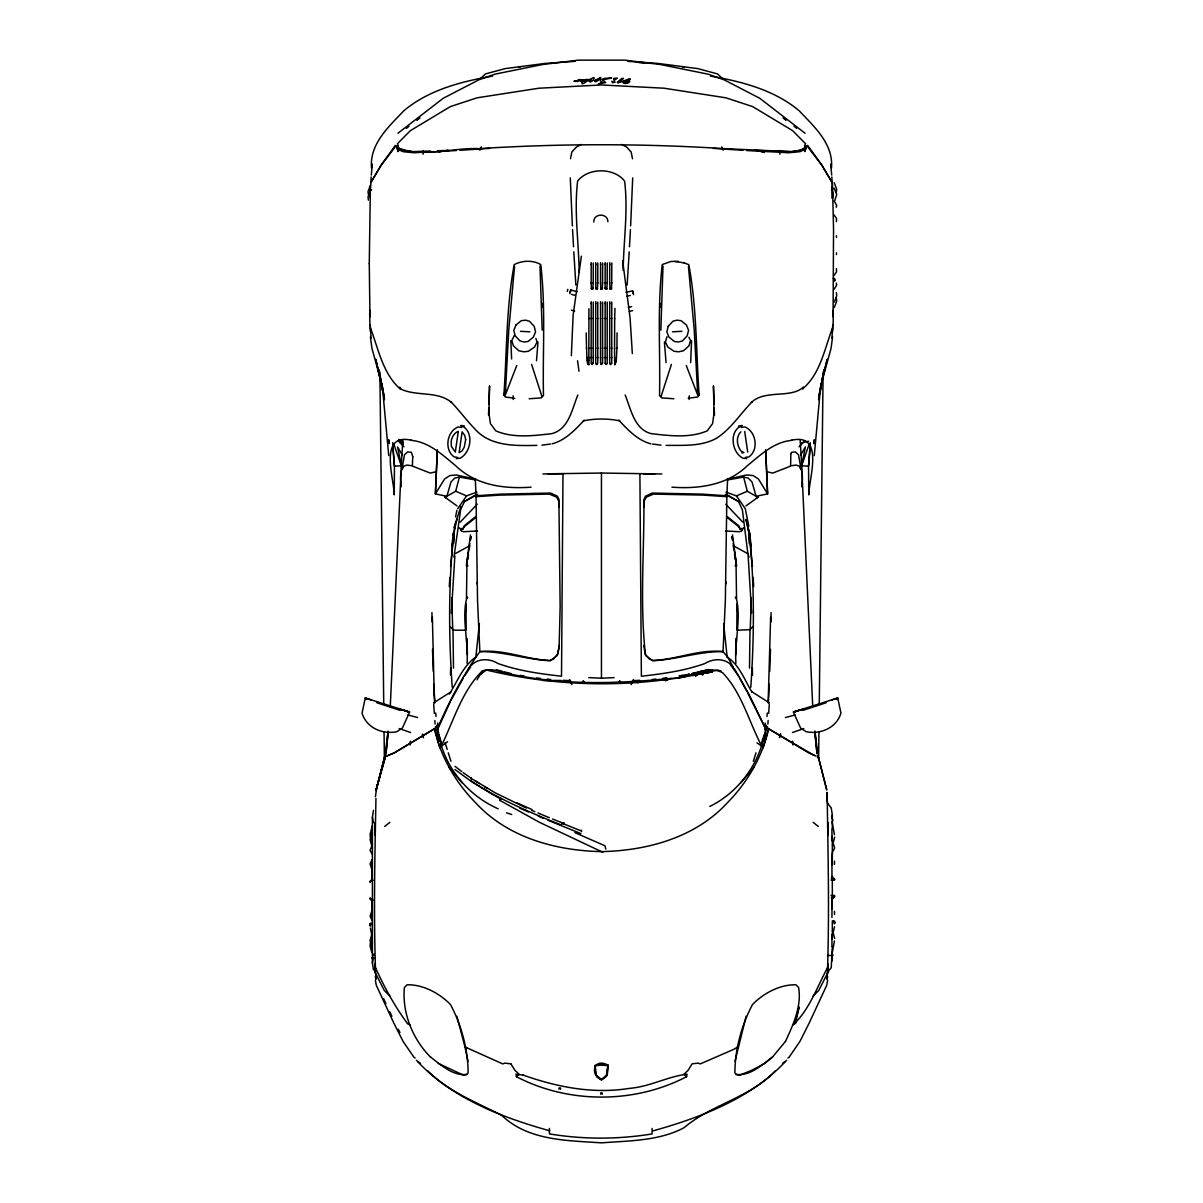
<?xml version="1.0" encoding="UTF-8"?>
<svg xmlns="http://www.w3.org/2000/svg" width="1203" height="1203" viewBox="0 0 1203 1203"><rect width="100%" height="100%" fill="white"/><g stroke="black" fill="none" stroke-linecap="round" stroke-linejoin="round"><path stroke-width="1.5" d="M372.013 913.318L371.817 899.002M371.817 881.258L371.817 860.431M559.004 1089.256L559.004 1087.978L560.568 1087.978L560.568 1089.256M591.169 348.374L591.169 318.284M592.853 289.246L593.199 282.735M591.154 357.471L591.184 363.306L592.162 364.554L593.199 363.111L593.199 357.471M595.711 348.374L595.711 318.284M597.741 357.471L597.726 363.111L596.703 364.554L595.726 363.306L595.696 357.471M597.741 282.735L597.395 289.246M600.553 348.374L600.553 318.284M600.718 1094.234L600.718 1092.91L602.282 1092.91L602.282 1094.234M588.778 677.62L601.455 678.206L601.455 473.035L661.8 473.982M600.523 357.471L600.568 363.306L601.545 364.554L602.568 363.111L602.568 357.471M602.237 289.246L602.568 282.735M605.154 348.374L605.154 318.284M607.184 282.735L606.838 289.246M607.184 357.471L607.184 363.111L606.147 364.554L605.184 363.306L605.139 357.471M609.695 348.374L609.695 318.284M611.38 289.246L611.726 282.735M609.68 357.471L609.71 363.306L610.688 364.554L611.71 363.111L611.726 357.471M766.146 725.379C762.266 759.469 740.837 791.243 709.785 806.431M827.168 979.242C829.604 917.287 828.055 854.972 827.123 792.927L827.108 798.972L827.078 792.416M831.95 908.836L831.95 898.521L831.95 917.453M369.261 263.668L370.313 191.863M588.838 348.449L588.929 318.374M591.154 283.126L591.199 264.089M591.154 357.847L591.169 347.983M591.169 318.675L591.199 303.156M593.199 357.847L593.214 347.983M593.214 318.675L593.259 302.088M593.199 283.126L593.259 263.006M595.696 283.126L595.741 264.089M595.696 357.847L595.711 347.983M595.711 318.675L595.741 303.156M597.741 357.847L597.756 347.983M597.741 318.675L597.801 302.088M597.741 283.126L597.801 263.006M600.523 283.126L600.583 264.089M600.553 318.675L600.583 303.156M600.523 357.847L600.553 347.983M602.583 318.675L602.628 302.088M602.568 283.126L602.628 263.006M602.568 357.847L602.598 347.983M605.139 283.126L605.184 264.089M605.154 318.675L605.184 303.156M605.139 357.847L605.154 347.983M607.184 283.126L607.244 263.006M607.184 357.847L607.199 347.983M607.199 318.675L607.244 302.088M609.68 283.126L609.726 264.089M609.68 357.847L609.695 347.983M609.695 318.675L609.726 303.156M611.726 283.126L611.786 263.006M611.726 357.847L611.741 347.983M611.726 318.675L611.786 302.088M614.568 348.449L614.658 318.374M694.357 673.936C690.657 674.627 698.191 673.048 697.093 675.515M827.95 835.393L827.98 822.431M709.559 671.575L711.274 671.845C713.574 671.094 708.311 671.8 712.146 671.891L711.274 671.199L709.559 671.575L712.281 671.515L696.582 674.372L694.357 673.349C691.108 676.191 697.89 673.304 694.357 673.349C692.191 674.191 693.845 673.109 693.68 673.981M693.169 674.432L694.357 674.597L694.357 672.853L695.68 675.409L697.093 674.342M695.454 675.725L697.484 673.996L694.357 674.597M697.484 674.251L695.259 674.146L694.883 672.883L694.883 674.477L695.259 673.214M828.22 963.588L828.13 971.257L828.13 970.37M375.847 979.212C373.471 919.137 374.795 858.626 375.953 798.491M439.155 740.898L436.854 729.875L437.757 729.033L437.802 722.958M643.71 645.485L645.364 654.297L649.274 658.898L653.034 660.432C676.597 659.68 699.439 648.838 723.033 651.635C699.439 651.259 676.266 659.665 652.552 660.763L645.53 655.409C639.665 603.891 644.372 551.395 643.876 499.531L645.53 496.222L652.206 493.065L702.778 494.147L726.868 495.786L725.364 600.357L723.033 651.635L727.77 657.169L733.544 667.876C727.334 658.146 714.191 657.74 705.123 663.439C684.627 670.793 662.913 673.815 641.379 676.221L639.906 473.711M616.928 348.419L617.064 332.915M818.641 757.77L818.942 731.589M819.273 703.514L823.078 374.945M466.463 598.282L466.99 561.545L469.756 543.621M749.499 668.131L750.01 629.635L753.003 626.537M770.928 621.801L771.063 612.628M605.741 849.138L605.004 845.799L574.884 832.656M833.273 309.998L833.062 316.855L833.544 229.262L832.626 190.3L831.393 189.818M736.853 611.019L737.003 603.711L736.822 629.5M833.093 325.051L833.333 313.397M828.13 970.505L828.1 972.069M770.627 617.094L768.161 702.417M559.184 645.485L557.38 655.409L550.342 660.763C526.628 659.665 503.455 651.259 479.862 651.635C462.538 675.71 448.599 702.537 436.854 729.875M828.175 966.61L827.378 967.964C817.063 987.031 809.213 1010.204 793.003 1024.926M410.208 744.943L410.313 741.183M643.831 507.215L643.981 501.41L646.267 497.185L653.455 494.102L703.289 495.11L726.823 496.689L727.62 478.538M660.778 307.081L660.898 303.367M661.815 271.698L661.921 267.983M752.311 667.65L752.507 675.063M437.336 450.072L435.396 493.892L446.884 496.283L455.681 491.26L459.396 477.08L475.471 479.922M437.306 450.163L435.396 493.892L444.584 478.989L449.907 475.561L456.493 474.974L475.862 479.29M632.703 177.879L630.628 225.953M735.619 653.154L736.101 638.492M660.838 330.163L663.003 266.043M750.266 628.943L751.304 597.711M769.288 684.191L768.356 702.492M769.74 671.349L770.506 649.319M832.581 331.366L832.792 324.885L831.935 338.103M488.523 415.035L488.779 407.742M488.914 404.103L489.546 385.877L488.929 412.809L490.388 423.561L495.741 430.839C513.17 438.343 533.29 435.772 551.696 433.666C568.778 429.426 572.072 409.035 577.831 394.99M390.298 706.011L401.02 471.997M689.139 399.456L689.289 395.772M690.642 362.659L691.545 340.569M709.71 671.454L697.635 673.8L695.605 675.695L697.65 674.251L711.965 671.575L711.199 671.74M370.073 197.367L370.374 190.3L371.607 189.818M623.139 270.404C623.605 240.72 628.252 210.69 624.613 181.157C614.342 167.397 587.906 167.397 577.62 181.157C573.981 211.262 578.718 241.863 579.184 272.119M735.634 655.018L736.401 638.613M514.794 398.298L505.14 396.945L503.907 394.93C506.899 351.667 506.192 307.111 514.207 264.63C522.192 260.374 532.794 259.968 540.733 264.54C545.846 307.607 542.538 352.058 543.47 395.546L541.275 397.907L529.14 398.749M735.935 663.259C734.311 641.891 741.649 617.906 736.056 597.38L735.319 597.199L736.492 598.658M814.266 455.621L820.085 392.389L823.89 369.892L820.085 392.389M616.432 357.862L616.928 348.028M630.432 229.532L629.47 246.765M629.199 251.848L627.124 285.081M750.777 687.274C754.281 637.47 754.476 587.335 749.83 537.591M370.404 189.939L371.171 176.946M402.794 440.418L400.539 477.982L401.216 486.794M451.351 613.079L454.869 555.906M804.657 150.375L804.942 145.653M449.275 586.568L449.862 577.395M804.521 151.157L804.927 144.796M374.9 972.069L374.78 963.588M803.228 388.614L803.333 387.11C791.003 398.81 765.108 389.261 751.469 402.373L752.191 401.742C740.296 413.817 731.183 428.674 716.747 438.133C701.499 446.689 682.988 445.23 666.071 445.396M834.656 837.138L832.536 845.348M423.08 154.225L423.336 150.51M767.89 724.071L768.146 720.492M768.657 713.334L769.303 704.387M810.236 442.599L808.551 466.193L808.762 494.884C809.063 477.741 824.762 432.644 791.499 440.253M453.757 543.29L454.298 535.891M450.493 675.063L450.689 667.65M765.063 729.665L765.469 724.191M801.784 486.794L802.461 477.982L800.206 440.418M453.23 542.748L453.666 537.17M453.832 535.41L453.922 533.801L453.832 535.41L453.847 533.906L453.215 534.809M785.439 1041.512C793.093 1024.866 801.875 1006.159 798.597 987.513L795.95 984.791C779.98 984.385 763.469 993.242 752.507 1004.55C741.574 1025.106 734.973 1049.407 734.883 1072.73L736.101 1074.414C749.92 1076.354 762.146 1064.85 772.476 1057.031M536.508 360.75L537.967 342.043M453.17 537.591C448.524 587.335 448.719 637.47 452.223 687.274M666.161 678.281L666.191 680.597L666.703 677.755L665.214 679.951L663.244 678.958L664.823 679.996L666.026 679.86L666.161 678.281L667.319 678.567M766.988 716.537L767.273 713.003M834.431 834.656L832.356 823.273M375.411 796.807L376.719 787.454L385.321 757.123L376.374 789.003M616.207 360.389L616.432 357.471M810.251 446.569L808.551 466.193L801.619 465.756L805.409 446.945L800.822 454.809M834.431 864.34L834.536 861.153M371.501 168.014C369.426 143.939 388.764 126.706 403.802 110.796C428.584 89.954 461.26 81.503 492.538 76.12M814.16 439.997L813.845 443.696L814.19 440.042M452.914 540.192L453.561 532.929M836.942 699.56L837.724 697.966L840.957 713.138C836.596 727.845 820.446 734.702 806.13 731.695L800.612 728.026L793.89 713.259M514.553 266.48L508.734 330.449L505.26 395.14L516.719 365.577M564.012 822.717C563.801 824.506 564.613 822.115 560.688 824.777C529.952 812.491 499.32 799.394 471.456 781.348C471.486 776.717 469.952 778.687 471.335 777.589M832.596 336.84L831.078 348.238L821.078 384.734L827.228 359.261L822.506 378.238M832.717 934.009L834.536 926.836M371.291 175.097L372.359 164.104M831.875 858.701L832.536 851.874L834.656 848.1L832.717 841.604M832.717 898.806L832.927 896.671M388.163 731.8L385.937 753.89L388.238 731.484M450.569 566.402L453.501 537.591M564.012 823.574L552.523 819.017M453.02 535.967L453.351 532.749M453.937 557.2L460.629 509.711L464.493 501.501L475.486 495.095M475.817 657.364L479.395 623.575M593.786 221.999C593.32 213.111 607.936 212.781 607.891 221.683M710.958 672.041L710.161 669.845M387.998 731.123L385.186 754.612L386.885 756.086L394.704 752.687L434.298 728.747M500.087 800.07L500.944 798.416L499.937 800.431L539.606 822.371L602.733 852.235M632.327 353.532L630.071 317.863L622.643 260.69M836.386 221.698L836.551 218.51L833.874 214.705M466.99 565.41L467.26 563.169M702.958 674.718L700.687 673.485C704.627 673.996 699.575 674.823 700.627 673.169C704.281 672.958 699.123 672.928 700.387 674.357C699.364 673.033 702.702 672.176 701.785 673.845L702.221 674.657M581.365 256.209L573.109 315.366L571.35 355.697M451.666 546.598L452.614 539.395M454.102 533.079L455.381 523.937M467.756 559.636L468.493 554.342M469.23 549.034L469.726 545.515M470.463 540.207L470.959 536.688M616.207 359.998L615.049 364.629L614.613 360.088M373.486 969.979L372.404 963.077L372.404 817.198L373.486 810.296M372.193 900.506L370.313 899.513L370.193 897.769M832.326 946.821L831.243 967.663L827.754 972.129M470.313 540.132L470.869 536.628M371.817 919.829L372.013 901.122M372.404 963.077L373.306 957.558M831.724 818.551L832.326 814.882L831.243 807.98L827.754 803.499M756.988 742.852L761.499 746.055L762.702 738.762M470.493 534.929L466.373 565.966L467.937 565.726M818.536 399.712L820.717 386.358L818.626 397.441M577.38 291.712L570.808 290.013L570.628 290.9M619.41 681.124L619.229 682.146L620.056 680.973M523.14 1075.106L515.982 1074.159L516.418 1076.67C568.327 1103.888 634.673 1103.888 686.582 1076.67L687.018 1074.159C667.379 1076.595 649.379 1086.865 629.349 1088.369C593.455 1094.264 557.004 1087.121 523.125 1075.076M827.619 980.265L826.717 985.287L809.213 1023.016L799.875 1041.542L789.379 1056.79M370.404 928.039L372.013 936.325L372.013 947.092M455.591 516.929L456.854 510.358M570.493 158.736L571.846 151.999L576.448 146.977L581.395 144.45M827.153 979.212L827.679 976.61M665.364 680.703L665.65 679.5L664.297 680.342L663.274 678.988L664.297 680.342L663.394 679.77M763.845 740.898L766.146 729.875L748.898 694.131L734.431 668.793M735.033 1061.226L746.101 1016.279M761.499 746.055L763.875 735.123M795.469 1023.573L799.153 1006.926L794.326 1024.219M569.876 293.682L570.147 292.194M615.981 361.637L614.628 364.629M697.755 674.582L696.642 675.469L697.56 674.101M836.551 237.517L836.386 235.788M372.193 870.31L370.088 863.995L372.058 859.664M834.536 914.46L834.431 911.272M370.193 882.476L370.313 880.746L372.193 879.739M370.404 942.836L370.088 945.994L371.817 952.535M701.078 673.033C700.432 674.582 703.304 673.755 701.62 673.259L700.311 673.319M570.433 291.743L570.808 290.013M567.275 291.442L567.831 289.337M570.207 292.224L570.372 291.321M453.997 531.23L457.035 519.365M373.426 955.423L373.772 954.054M376.283 789.469L385.05 755.484L375.968 790.582L384.78 756.807M570.433 291.352L570.628 290.6M701.289 673.936L701.544 672.943M763.168 747.92L768.612 728.747C762.341 756.552 747.649 782.176 727.695 802.431C695.74 837.453 647.575 850.641 601.5 851.619C555.425 850.641 507.26 837.453 475.305 802.431C455.351 782.176 440.659 756.552 434.388 728.747L437.095 726.597L436.854 725.379M836.25 207.247L836.717 205.457L834.235 201.112M804.912 150.961L806.431 145.608M446.884 496.283L450.975 482.012L454.779 478.072L459.396 477.08M804.867 151.383L805.769 148.225M804.822 151.563L806.025 147.367M667.018 336.705L665.394 341.983L667.83 347.05L674.056 351.291L678.552 351.802L683.439 350.795L688.943 345.908L690.567 340.629L688.943 337.246M753.319 761.273L755.995 752.807M503.907 394.93L505.606 389.682M661.184 396.103L671.409 364.419M836.386 254.54L836.551 252.81M453.862 527.906L460.899 506.508M832.491 328.118C824.416 348.99 820.371 374.133 802.461 388.945M615.019 80.015L613.62 79.503L616.613 78.887M836.25 192.45L836.717 189.307L834.235 182.751M801.619 465.756L809.198 444.118M693.83 673.319L692.988 674.266L693.454 672.973M370.494 185.067L368.028 191.623L368.359 194.345M834.235 307.577L836.717 301.036L836.25 297.878M372.193 932.581L370.088 940.806L372.389 948.009M370.494 190.555L368.028 196.811L368.359 200.134M834.235 302.103L836.717 295.848L836.386 292.509M409.11 713.259L402.388 728.026L396.87 731.695C382.554 734.702 366.404 727.845 362.043 713.138L365.276 697.966L409.606 712.056L408.794 712.011M831.95 822.521L833.002 820.01M479.832 150.24L481.245 146.886M694.883 673.319L693.424 674.627L695.289 675.229L697.635 673.8L695.605 675.695L697.108 674.778M441.29 745.98C453.606 721.003 461.576 691.845 481.576 671.665C488.042 667.906 495.666 670.312 502.328 672.131C557.56 685.725 615.53 684.056 671.725 678.281C688.477 679.56 706.717 663.71 722.702 672.823C741.92 692.973 748.898 721.77 761.679 745.965M749.168 535.41L749.078 533.801L749.168 535.41L749.078 533.801L749.785 534.809M437.757 729.033L450.163 702.041M631.109 684.612L633.455 679.545M372.389 825.589L370.088 834.265L370.404 837.408M832.356 952.34L834.431 940.957M514.252 335.562L511.816 340.629L513.44 345.908L518.959 350.795L523.831 351.802L528.343 351.291L534.568 347.05L537.004 341.983L535.921 338.464M827.363 973.528L828.07 972.144L818.747 990.43L813.078 996.174M449.381 694.131C457.366 681.515 462.944 666.041 475.606 657.229M372.193 909.949L370.088 916.265L372.058 920.596M834.581 201.081L836.717 194.495L834.235 188.239M450.945 700.341L463.396 677.921M807.273 146.225L821.754 165.157L831.544 181.533M834.235 289.216L836.717 284.87L836.25 283.081M370.659 182.796L381.351 164.751L395.381 145.337M371.456 181.533L381.246 165.157L395.727 146.225M477.035 679.83L479.817 675.214L485.531 670.447M683.214 262.54L688.793 264.63C696.808 307.111 696.101 351.667 699.093 394.93L697.86 396.945L688.206 398.298M464.298 676.327L470.523 667.094M611.846 81.308L612.387 82.706L615.139 82.18M457.711 508.689L466.553 495.892L476.959 492.117M833.874 275.637L836.551 271.818L836.386 268.63M740.853 431.847C735.65 437.005 736.868 445.411 740.883 450.899L743.89 452.614L741.8 452.914M430.524 1057.031C440.839 1064.896 453.08 1076.324 466.914 1074.414L468.117 1072.7C468.012 1049.392 461.426 1025.091 450.493 1004.55C439.531 993.242 423.02 984.385 407.05 984.791L404.403 987.513C401.907 1012.49 412.659 1039.302 430.524 1057.061M785.424 1041.482L772.491 1057.061L764.747 1063.422M480.463 78.601L485.501 73.909L505.26 68.601L545.154 63.428L575.109 61.353M466.508 598.658L467.681 597.199L466.944 597.38C461.351 617.906 468.689 641.891 467.065 663.259M740.883 782.777L753.98 767.364M818.235 756.973L817.529 757.785L817.965 755.514L826.762 789.98L817.98 755.589M741.74 530.132L743.98 527.636M460.238 522.102L477.245 504.192M389.832 822.371L384.689 826.446M799.048 446.794L805.093 440.599M397.396 143.789L410.283 130.721L450.373 106.586L477.17 97.804L538.944 88.21L601.5 84.962L664.056 88.21L725.83 97.804L752.627 106.586L792.717 130.721L805.604 143.789M786.627 1060.264C751.845 1098.068 701.71 1117.211 653.304 1130.805M469.35 667.876C475.561 658.146 488.704 657.74 497.786 663.439C518.267 670.793 539.982 673.815 561.515 676.221L562.989 473.711L542.974 473.952M695.394 675.124L696.056 674.342C694.687 676.943 696.868 673.62 694.357 674.011L693.83 672.883L693.83 674.477L691.966 673.936M775.288 1070.865C750.055 1097.753 711.71 1104.159 684.146 1127.662C659.079 1141.061 629.079 1140.715 601.455 1142.85C567.214 1140.459 528.087 1140.85 501.636 1115.241C476.087 1102.264 448.403 1091.527 427.727 1070.865M709.214 671.845L712.161 670.387L710.522 671.545M516.433 1076.7L519.125 1074.324L514.869 1070.249L510.839 1063.783M805.439 149.127L799.965 151.668L789.093 152.751L746.597 150.525M406.358 128.42L408.975 126.195M372.389 832.25L370.088 839.453L372.193 847.679M475.877 516.493L464.313 525.711L462.584 529.5L464.313 526.643L475.877 517.425M417.095 120.059L419.772 117.954M417.005 119.924L419.682 117.834M397.922 133.277L443.2 98.3L478.884 79.819L495.05 74.135L542.523 64.526L578.357 60.15L624.643 60.15L660.477 64.526L707.95 74.135L724.116 79.819L759.8 98.3L805.078 133.277M745.965 505.937L758.386 496.974L756.476 498.042M498.207 808.822C471.531 797.078 450.238 773.95 441.501 746.055L447.531 741.785M782.491 1063.362L785.168 1061.512M738.161 1046.46L734.522 1049.016L700.191 1063.933L698.432 1063.136L692.161 1063.783L688.146 1070.279L683.89 1074.324L686.597 1076.7M787.845 1058.038L788.867 1057.347M696.402 674.507L695.289 675.229L696.537 675.199M589.936 81.548C591.35 83.654 598.643 73.609 590.147 79.473M805.033 147.834L799.875 150.766L805.033 147.834L799.875 150.766L792.145 151.683L801.484 150.044L793.108 151.728L724.056 148.631C642.432 143.458 560.568 143.458 478.944 148.631C452.463 147.518 423.035 157.984 397.967 147.834L403.125 150.766L410.855 151.683L401.516 150.044L403.125 150.766L397.967 147.834M451.29 691.68L433.591 702.853L434.809 702.853M794.206 712.011L793.394 712.056L837.724 697.966L831.905 699.951M439.832 747.92L434.689 728.747L393.862 753.033L385.742 756.356L387.02 756.086M500.944 798.416L500.824 798.702M464.493 501.501L477.666 494.298M455.11 553.711L469.05 546.117M832.536 898.19L834.431 897.182L834.536 895.453L831.017 895.468M370.088 881.739L373.065 880.175M831.679 897.769L834.656 896.205L831.318 897.694M764.747 1063.392L751.289 1070.52L739.529 1075.196L736.101 1074.399M711.499 670.823L712.477 670.657M580.011 833.664L581.019 833.243M726.041 492.117L736.447 495.892L747.319 491.26L756.116 496.283L767.604 493.892L765.664 450.072M613.725 78.345L617.425 78.12M683.093 675.71L680.417 675.936L689.033 674.251M597.395 363.892L596.011 363.862M606.838 363.892L605.184 363.306M597.395 288.855L595.726 287.923L596.011 289.216M606.838 288.855L605.184 287.923L605.455 289.216M792.431 732.522L803.815 728.552M794.566 711.59L796.145 711.214L795.078 711.59M790.1 466.298L772.717 473.095L767.153 471.802M687.514 674.853L689.244 674.251M802.987 710.356L826.07 702.763M552.087 443.832C565.35 440.433 575.079 429.817 584.192 420.208L583.365 420.839C594.884 418.433 608.116 418.433 619.635 420.839L618.808 420.208C627.921 429.817 637.65 440.433 650.913 443.832M804.311 708.853L793.394 712.056M666.251 679.725L667.169 679.454M409.155 151.984L410.824 151.503M785.424 717.544L795.168 714.958M481.666 671.424L486.659 670.056C562.162 688.327 642.101 688.327 717.605 670.056L720.928 670.973M700.387 671.394L703.454 670.567M691.755 673.65L698.657 671.845M589.605 81.669L588.733 81.007L591.199 79.699L588.733 79.639L590.041 79.488M689.439 674.402L687.875 675.003M750.01 629.635L737.183 630.222M438.764 152.134L448.012 149.969M801.694 709.815L799.83 710.387M625.951 292.284L632.658 290.84M626.943 296.239L630.237 295.457M628.372 307.427L631.665 306.645M629.364 311.382L632.658 310.6M801.83 442.794L808.657 441.185M435.847 471.802L430.283 473.095L412.9 466.298M618.989 682.041L620.492 681.695M466.899 1074.399L463.486 1075.166L438.253 1063.392M707.77 672.988L709.048 672.703M672.522 331.817L681.906 331.306M727.138 479.29L746.507 474.974L753.093 475.561L758.416 478.989L767.604 493.892L765.694 450.163M797.604 711.048L796.221 711.469M409.606 712.056L398.689 708.853M792.281 440.298C774.206 441.757 760.822 454.674 747.514 465.561C727.198 485.275 698.988 489.11 671.936 487.17M403.17 710.387L401.306 709.815M708.762 672.116L697.65 674.251M699.394 674.266L702.687 673.62M705.981 672.973L709.274 672.327M704.988 670.161L708.477 669.485M678.943 676.011L682.597 675.334M727.529 479.922L743.604 477.08L748.221 478.072L752.025 482.012L756.116 496.283M738.597 426.057L742.251 425.456C728.762 430.238 731.274 452.358 742.883 458.148L746.762 458.659M793.664 712.041L794.852 711.845M741.243 427.456L744.852 426.93C756.131 431.426 759.063 449.681 748.913 456.899L745.304 457.426M518.779 66.977L520.704 66.691M456.238 458.659L460.117 458.148C471.726 452.358 474.238 430.238 460.749 425.456L464.403 426.057M542.012 445.14L550.403 444.057M652.402 679.469L655.906 679.093M662.883 678.312L666.372 677.936M520.478 331.306L529.861 331.817M470.599 778.04L495.125 792.777L526.463 808.07M489.621 148.39L460.042 150.285M683.199 675.725L680.417 675.936L685.83 675.515M477.411 530.974L463.621 531.726L461.26 531.049L461.08 528.282L461.08 529.2M456.403 150.525L413.907 152.751L403.035 151.668L397.561 149.127M402.178 454.809L397.591 446.945L401.381 465.756L394.449 466.193L394.238 494.884C393.937 477.741 378.238 432.644 411.501 440.253M711.048 671.304L712.161 671.244M632.507 680.703L639.801 680.327M601.455 678.206L614.116 677.62M371.742 957.949L375.441 957.799M711.078 672.056L710.507 672.056M643.274 473.802L654.898 473.802M409.892 151.728L430.644 151.022M437.636 150.781L445.035 150.525M678.176 261.352L671.018 261.472L662.267 264.54C657.154 307.607 660.462 352.058 659.53 395.546L661.725 397.907L673.86 398.749M601.455 473.05L548.012 473.802M536.929 445.396C515.23 445.757 490.027 446.644 474.508 428.539C466.132 420.012 459.23 410.208 450.809 401.742L451.531 402.373C436.884 390.343 415.697 396.96 399.622 388.449C382.704 373.095 378.374 348.825 370.509 328.118M531.064 487.17C504.012 489.11 475.802 485.275 455.486 465.561C442.178 454.674 428.794 441.757 410.719 440.298M587.711 363.772L588.899 364.629L587.711 364.163L587.41 361.637M542.598 680.462L549.982 680.462M553.666 680.462L561.184 680.462M768.191 702.853L769.409 702.853L751.71 691.68M435.306 726.928L436.749 726.928M766.251 726.928L767.694 726.928M465.817 630.222L455.095 630.177L452.99 629.635L449.997 626.537M406.779 711.469L405.396 711.048M831.017 880.145L834.536 880.16L834.431 878.431M407.922 711.59L406.855 711.214L408.434 711.59M757.965 150.525L765.364 150.781M772.356 151.022L793.108 151.728M827.453 955.393L833.002 955.633L831.95 953.092M563.199 680.327L570.493 680.703M742.958 150.285L713.379 148.39M627.891 61.353L657.846 63.428L697.74 68.601L717.499 73.909L722.537 78.601M725.589 530.974L739.379 531.726L741.74 531.049L741.92 528.282L741.92 529.2M639.109 62.661L644.582 63.142M536.628 677.936L540.117 678.312M547.094 679.093L550.598 679.469M652.597 444.057L660.973 445.14M695.545 674.432L695.259 672.973M693.454 673.229L694.357 673.349M682.296 66.691L684.221 66.977M461.772 427.456L458.148 426.93C446.869 431.426 443.937 449.681 454.087 456.899L457.711 457.426M675.124 261.517L683.695 262.795M710.462 76.12C741.74 81.503 774.416 89.954 799.198 110.796C814.236 126.706 833.574 143.939 831.499 168.014M510.854 1063.813L504.568 1063.136L502.824 1063.933L466.899 1047.813M520.403 675.334L524.057 676.011M701.319 670.883L706.221 671.86M582.493 681.695L584.011 682.041M758.055 150.57L764.236 152.134M408.148 711.845L409.336 712.041M754.988 149.969L764.07 152.27M549.711 1130.805C501.305 1117.211 451.17 1098.068 416.403 1060.264M571.47 294.389L574.748 295.246M571.38 310.163L574.673 311.021M407.832 714.958L417.576 717.544M504.343 671.845L511.245 673.65M496.328 669.695L502.613 671.394M792.175 151.503L793.845 151.984M816.115 756.086L808.296 752.687L768.702 728.747M371.095 699.951L365.276 697.966L366.058 699.56M506.523 812.822L511.726 814.521M376.93 702.763L400.013 710.356M818.311 826.446L813.168 822.371M399.185 728.552L410.569 732.522M664.251 678.943L665.65 679.5M563.064 823.619L580.417 830.626M548.042 820.281L579.455 833.002M609.996 288.825L611.71 288.118M600.853 288.825L602.568 288.118M531.576 810.311L534.794 811.664M538.027 813.002L549.305 817.709M538.342 816.175L543.185 818.235M455.681 491.26L466.553 495.892M609.996 363.862L611.71 363.111M600.853 363.862L602.568 363.111M591.47 363.862L593.199 363.111M519.937 808.236L528.538 812.01M516.704 802.777L531.967 809.529M831.318 877.934L834.656 879.423L831.679 877.844M692.131 673.891L695.454 675.003L693.424 674.627M814.401 755.544L768.311 728.747M621.605 144.45L626.552 146.977L631.154 151.999L632.507 158.736M410.012 1024.926L407.531 1023.573M370.088 898.521L373.065 900.085M400.539 388.945L399.667 387.11L399.772 388.614M495.034 795.86L501.185 799.168M733.95 546.117L747.89 553.711L749.063 557.2M725.334 494.298L738.507 501.501L742.371 509.711L747.89 553.711M446.524 498.042L444.614 496.974L457.035 505.937M727.514 495.095L738.507 501.501M493.501 795.033L470.132 780.612L454.975 769.499M484.749 786.897L487.456 788.582M635.605 681.319L638.041 682.883M475.185 780.882L479.32 783.544M414.148 1057.347L415.17 1058.038M456.899 1016.279L464.839 1046.43L466.914 1047.843M727.394 657.229C739.695 665.214 744.507 680.161 752.025 692.086M417.847 1061.512L420.524 1063.362M692.537 675.124L693.319 675.665M463.155 772.612L469.741 777.273M398.87 439.426L402.975 442.554M455.05 766.341L461.802 771.574M783.318 117.834L785.995 119.924M783.228 117.954L785.905 120.059M727.123 516.493L738.687 525.711L740.416 529.5L738.687 526.643L727.123 517.425M765.905 726.597L768.612 728.747M711.274 671.199L712.146 671.891M389.937 996.174L384.268 990.415L374.93 972.114M403.321 443.727L400.509 441.381L403.351 443.696M794.025 126.195L796.642 128.42M400.223 439.922L402.975 442.358M735.063 565.726L736.627 565.966L732.507 534.929M756.416 710.462L766.146 729.875M725.755 504.192L742.762 522.102M397.907 440.599L403.952 446.794M459.02 527.636L461.26 530.132M372.193 854.205L370.088 850.416L371.817 846.07L372.013 833.168M407.546 1023.603C394.764 1006.415 384.434 987.468 375.622 967.964L374.825 966.61M730.522 664.763L738.702 676.327M449.02 767.364L462.117 782.777M807.619 145.337L821.649 164.751L832.341 182.796L832.596 189.939L831.829 176.946M582.944 680.973L583.771 682.146L583.59 681.124M736.447 495.892L745.289 508.689L748.792 526.162M413.652 1056.79L403.155 1041.542L393.802 1023.016L376.298 985.287L375.396 980.265M739.484 677.71L746.988 691.68M398.268 1029.182L399.952 1032.52M747.725 693.093L755.634 708.883M389.667 1011.558L391.907 1016.249M569.545 679.545L571.891 684.612M701.89 672.928L702.747 674.627L701.62 673.259M383.622 998.625L385.922 1003.753M721.755 146.886L723.168 150.24M686.281 365.577L697.74 395.14L694.266 330.449L688.447 266.48M832.536 930.265L834.656 938.49M695.68 673.996L696.056 675.078M625.169 394.99C630.928 409.035 634.222 429.426 651.304 433.666C669.71 435.772 689.83 438.343 707.259 430.839L712.612 423.561L714.071 412.809L713.454 385.877L714.086 404.103M393.802 444.118L401.381 465.756M700.206 673.439L700.537 674.417L700.341 673.5M531.591 364.419L541.816 396.103M697.394 389.682L699.093 394.93M445.05 742.642L447.2 749.409M448.268 752.807L450.945 761.273M609.996 289.216L609.68 282.735M600.853 289.216L600.523 282.735M591.154 282.735L591.47 289.216M397.231 148.225L398.133 151.383M396.975 147.367L398.178 151.563M396.569 145.608L398.088 150.961M701.935 673.109L702.146 673.83M440.298 738.762L441.501 746.055L437.095 726.597M632.989 292.073L632.658 291.006M743.604 477.08L747.319 491.26M749.003 531.23L745.965 519.365L749.529 535.591M632.928 292.058L633.214 292.946M388.734 455.621L382.915 392.389L375.772 359.261L381.922 384.734L371.922 348.238L370.404 336.84M633.154 292.946L633.41 293.773M633.349 293.773L633.605 294.675M439.125 735.123L441.501 746.055M464.839 1046.43L467.997 1061.226M375.336 976.625L375.847 979.242M384.374 397.441L382.283 386.358L384.464 399.712M382.915 392.389L379.11 369.892L380.494 378.238M831.724 957.077L832.326 960.761M372.404 817.198L373.306 822.717M732.131 536.628L732.687 540.132M733.244 543.621L736.01 561.545L736.537 598.282M744.702 431.501L747.71 452.057M747.619 523.937L748.898 533.079M732.041 536.688L732.537 540.207M733.274 545.515L733.77 549.034M734.507 554.342L735.244 559.636M577.56 360.75L579.004 371.246M695.529 674.116L695.68 675.169M750.386 539.395L751.334 546.598M735.74 563.169L736.01 565.41M587.214 359.998L587.41 362.028M815.002 731.123L817.589 753.108M827.047 798.491L827.604 803.604M723.604 623.575L727.183 657.364M749.649 532.749L749.98 535.967M814.762 731.484L817.063 753.89L814.837 731.8M749.499 537.591L752.431 566.402M830.641 164.104L831.709 175.097M801.98 471.997L812.702 706.011M832.717 876.822L832.927 878.942M388.81 440.042L389.155 443.696L388.84 439.997M370.419 331.366L370.208 324.885L371.065 338.103M586.974 357.471L587.214 360.389M750.086 540.072L749.439 532.929L750.055 542.192M392.749 446.569L394.449 466.193L392.764 442.599M433.712 684.191L434.839 702.417M435.727 713.003L436.012 716.537M664.417 342.043L666.041 362.629M575.876 285.081L573.801 251.848M437.531 724.191L437.937 729.665M748.702 535.891L749.243 543.29M779.664 150.51L779.92 154.225M433.697 704.387L434.343 713.334M434.854 720.492L435.11 724.071M398.073 144.796L398.479 151.157M753.138 577.395L753.725 586.568M748.131 555.906L751.649 613.079M398.073 145.653L398.343 150.375M572.372 225.953L570.297 177.879M572.568 229.532L573.53 246.765M433.832 687.86L434.644 702.492M586.523 348.028L586.974 357.862M466.178 629.5L465.997 603.711L466.147 611.019M466.599 638.613L467.365 655.018M832.687 191.863L832.942 197.367M475.275 478.538L476.072 496.689L499.606 495.11L549.44 494.102L556.628 497.185L558.914 501.41L560.147 606.583L559.109 648.222L557.53 654.297L553.636 658.898L549.876 660.432C526.297 659.68 503.455 648.838 479.862 651.635L477.531 600.357L476.027 495.786L500.117 494.147L550.688 493.065L557.365 496.222L559.019 499.531L559.079 507.215M510.854 340.569L511.606 358.975M513.095 395.772L513.245 399.456M714.221 407.742L714.477 415.035M539.997 266.043L542.162 330.163M432.494 649.319L433.26 671.349M466.899 638.492L467.381 653.154M451.696 597.711L452.734 628.943M369.712 309.998L369.938 316.855L369.276 263.668M541.079 267.983L541.185 271.698M542.102 303.367L542.222 307.081M792.687 741.183L792.792 744.943M432.373 617.094L434.253 695.349M586.523 348.419L586.207 332.915M369.667 313.397L369.907 325.051M452.99 629.635L453.501 668.131M431.937 612.628L432.072 621.801M374.885 970.535L374.87 970.37M379.922 374.945L383.727 703.514M384.058 731.589L384.358 757.77M765.198 722.958L765.243 729.033M605.139 282.735L605.184 288.314M595.696 282.735L595.726 288.314M614.598 357.441L614.613 360.479M588.929 318.765L588.884 308.735M588.869 357.441L588.884 360.479M588.884 360.088L588.899 364.629M614.658 318.765L614.974 308.359M614.568 348.058L614.598 357.832M588.838 348.058L588.869 357.832M375.02 822.431L375.05 835.393M611.726 318.284L611.741 348.374M607.199 318.284L607.199 348.374M602.583 318.284L602.598 348.374M597.741 318.284L597.756 348.374M593.214 318.284L593.214 348.374M832.326 814.882L832.326 828.807M832.326 836.235L832.326 865.273M832.326 876.401L832.326 899.227M832.326 920.927L832.326 939.393M831.95 186.495L831.95 198.194M831.95 829.138L831.95 840.837M831.95 858.175L831.95 877.092M831.95 934.776L831.95 946.475M652.086 1128.414L652.086 1133.918C618.177 1139.512 583.365 1139.512 549.44 1133.918L549.44 1128.414M609.726 262.675L609.726 264.48M609.726 301.742L609.726 303.547M605.184 262.675L605.184 264.48M605.184 301.742L605.184 303.547M600.583 262.675L600.583 264.48M600.583 301.742L600.583 303.547M595.741 262.675L595.741 264.48M595.741 301.742L595.741 303.547M593.199 288.118L592.162 289.111L591.184 288.314M591.199 262.675L591.199 264.48M591.199 301.742L591.199 303.547M373.622 954.911L373.622 955.723M372.013 868.686L372.013 879.137M607.981 1065.151L607.184 1075.362L601.5 1079.798C589.47 1074.911 593.726 1057.242 607.981 1065.151M412.764 456.644L412.388 465.802L406.9 465.065L403.847 466.132L401.802 470.012L404.479 454.809L407.591 451.907L411.396 452.313L412.764 456.644M612.658 81.669L614.447 81.473L612.658 81.669M465.681 439.636L464.268 447.11L462.132 450.899L459.125 452.614L462.147 431.847L464.704 435.396L465.681 439.636M607.906 1065.332L607.229 1074.805L601.485 1079.452L595.741 1074.805L595.064 1065.332L601.485 1064.294L607.906 1065.332M607.846 1065.768L606.282 1076.474L601.5 1079.873L597.44 1077.226L595.966 1074.911L595.184 1065.768L601.5 1065.001L607.846 1065.768M833.438 278.269L834.401 281.201L835.228 280.344L834.641 278.525L833.438 278.269M833.438 920.912L834.401 923.844L835.228 922.987L834.641 921.167L833.438 920.912M581.124 830.341L581.605 831.288L581.124 830.341M477.05 582.523L476.884 583.59L477.05 582.523M458.298 431.501L455.305 452.057L451.411 446.539L451.155 441.471A11.549 7.774 -81.7 0 1 458.298 431.501M726.026 582.147L726.116 583.59L726.026 582.147M588.493 79.849C576.763 90.014 583.515 76.917 588.493 79.849M598.417 83.969L605.695 82.541L602.417 79.969L611.726 77.954L604.793 78.345L599.921 79.939C602.056 84.481 606.312 80.556 598.417 83.969M587.726 79.939L585.214 81.293L587.726 79.939M790.882 453.516L790.612 465.802L796.1 465.065L799.153 466.132L801.198 470.012L798.521 454.809L795.409 451.907L791.604 452.313L790.882 453.516M584.207 79.969L581.455 81.759L580.523 81.308L583.244 79.924L579.56 80.601L584.207 79.969M668.236 326.284L666.823 331.772L668.928 337.051L674.312 341.472L678.206 341.998L682.417 340.945L687.169 335.863L688.582 330.359L686.477 325.096L681.093 320.675L676.793 320.178L672.988 321.201L668.236 326.284M780.536 733.98L779.529 737.544L780.582 734.025M370.103 923.483L369.501 925.302L370.344 926.175L371.306 923.227L370.103 923.483M594.297 80.781C595.274 81.699 595.455 82.12 596.778 81.338A31.143 27.067 -2.2 0 0 600.778 77.458L594.297 80.781M515.922 325.096L513.801 330.359L515.215 335.863L519.967 340.945L524.192 341.998L528.087 341.472L533.455 337.051L535.561 331.772L534.162 326.284L529.395 321.201L525.606 320.178L521.29 320.675L515.922 325.096M595.229 80.676L597.936 79.609L595.229 80.676M628.688 81.398L624.237 82.255L628.688 81.398M623.199 81.157L622.673 81.894C622.943 85.052 631.425 83.067 629.5 80.541L626.673 80.315L630.357 79.278L629.906 78.601L623.199 81.157M581.335 81.142L583.169 80.436L581.335 81.142M576.568 80.827L579.726 79.428A6.331 5.504 -2.2 0 1 577.771 81.458L573.891 81.293L576.568 80.827M403.411 709.89L404.975 710.582L403.411 709.89M621.74 81.458L618.011 83.007L617.259 82.315L621.62 78.586L623.485 78.36L619.921 81.428L621.74 81.458M799.589 709.89L798.025 710.582L799.709 710.026M667.815 679.8L666.733 678.928L667.815 679.8M423.441 737.559L422.418 734.025L423.471 737.544"/></g></svg>
